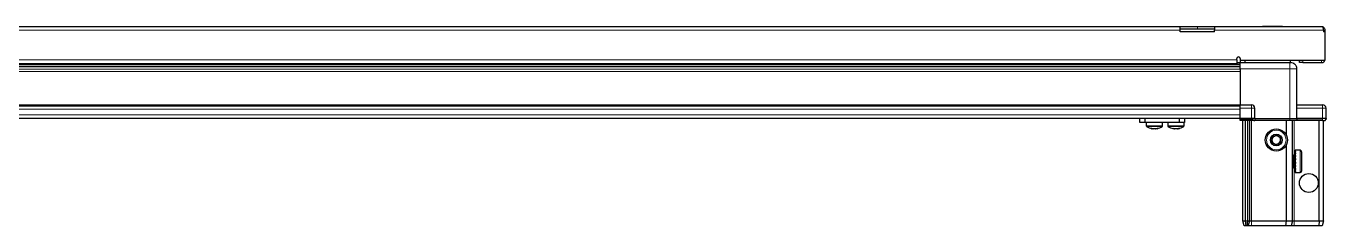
# Model space of a CAD drawing. Header units: millimetres. Extents: x 1132 to 6273, y -599 to 2283.
# Drawn here: x 2154 to 2912, y 498 to 614 of the extents above; entities that cross this region are included whole.
import ezdxf

# ---------------------------------------------------------------- set-up
doc = ezdxf.new("R2010")
doc.units = ezdxf.units.MM

msp = doc.modelspace()

# ---------------------------------------------------------------- linework, layer by layer
at = {"color": 7, "linetype": 'Continuous', "lineweight": 25}
for p, q in [((1397.49, 614.14), (2827.49, 614.14)), ((2827.49, 612.04), (2827.49, 614.14)), ((2827.49, 614.14), (2837.49, 614.14)), ((2837.49, 614.14), (2847.49, 614.14)), ((2847.49, 614.14), (2910.39, 614.14)), ((2847.49, 614.14), (2847.49, 612.04)), ((2875.55, 614.44), (2875.55, 614.14)), ((2875.55, 614.44), (2886.03, 614.44)), ((2886.03, 614.44), (2887.12, 614.44)), ((2887.12, 614.14), (2887.12, 614.44)), ((2837.49, 612.64), (2827.49, 612.64)), ((2827.49, 611.14), (2827.49, 612.04)), ((2847.49, 611.14), (2827.49, 611.14)), ((2847.49, 612.64), (2837.49, 612.64)), ((2847.49, 611.14), (2847.49, 612.04)), ((2910.99, 612.04), (2910.99, 611.14)), ((2910.99, 612.04), (2911.99, 612.04)), ((2911.99, 611.14), (2910.99, 611.14)), ((2911.99, 611.14), (2911.99, 612.04)), ((2911.99, 594.64), (2911.99, 611.14)), ((1388.61, 592.49), (2836.37, 592.49)), ((2124.99, 592.64), (2860.49, 592.64)), ((2830.99, 592.64), (2830.99, 592.49)), ((2831.1, 592.64), (2831.1, 592.49)), ((2831.28, 592.64), (2831.28, 592.49)), ((2831.79, 592.64), (2831.79, 592.49)), ((2832.18, 592.64), (2832.18, 592.49)), ((2833.04, 592.64), (2833.04, 592.49)), ((2833.6, 592.64), (2833.6, 592.49)), ((2834.72, 592.64), (2834.72, 592.49)), ((2835.4, 592.64), (2835.4, 592.49)), ((2836.37, 592.49), (2836.67, 592.49)), ((2836.67, 592.64), (2836.67, 592.49)), ((2836.67, 592.49), (2837.41, 592.49)), ((2836.67, 592.49), (2836.67, 592.49)), ((2836.93, 592.64), (2836.93, 592.49)), ((2837.41, 592.64), (2837.41, 592.49)), ((2837.41, 592.49), (2838.7, 592.49)), ((2838.61, 592.49), (2862.49, 592.49)), ((2838.7, 592.64), (2838.7, 592.49)), ((2838.79, 592.64), (2838.79, 592.49)), ((2839.42, 592.64), (2839.42, 592.49)), ((2840.62, 592.64), (2840.62, 592.49)), ((2841.24, 592.64), (2841.24, 592.49)), ((2842.22, 592.64), (2842.22, 592.49)), ((2842.7, 592.64), (2842.7, 592.49)), ((2843.37, 592.64), (2843.37, 592.49)), ((2843.64, 592.64), (2843.64, 592.49)), ((2843.94, 592.64), (2843.94, 592.49)), ((2843.99, 592.49), (2843.99, 592.64)), ((2843.99, 592.64), (2843.99, 592.49)), ((2860.49, 594.74), (2860.49, 595.49)), ((2860.49, 594.74), (2860.49, 592.64)), ((2862.49, 595.49), (2862.49, 594.64)), ((2862.49, 594.64), (2911.99, 594.64)), ((2862.49, 594.64), (2862.49, 593.14)), ((2862.49, 593.14), (2891.49, 593.14)), ((2865.24, 594.64), (2865.24, 593.14)), ((2891.74, 593.14), (2891.74, 594.64)), ((2896.99, 593.14), (2896.99, 594.64)), ((2898.99, 593.14), (2896.99, 593.14)), ((2898.99, 593.14), (2909.89, 593.14)), ((2862.49, 590.7), (1362.49, 590.7)), ((2862.49, 590.66), (1362.49, 590.66)), ((2862.49, 589.64), (2862.49, 568.64)), ((2895.49, 560.64), (2895.49, 589.64)), ((2862.49, 568.64), (2868.99, 568.64)), ((2862.49, 566.64), (2862.49, 568.64)), ((2895.49, 568.64), (2910.49, 568.64)), ((2122.49, 567.99), (2862.49, 567.99)), ((2862.49, 560.64), (2862.49, 566.64)), ((2870.99, 560.64), (2870.99, 566.64)), ((2912.49, 560.64), (2912.49, 566.64)), ((2122.49, 560.79), (2862.49, 560.79)), ((2803.84, 558.29), (2803.84, 560.79)), ((2806.84, 558.29), (2803.84, 558.29)), ((2806.84, 560.79), (2806.84, 558.29)), ((2827.04, 558.29), (2806.84, 558.29)), ((2807.69, 558.29), (2807.69, 556.38)), ((2817.19, 556.38), (2817.19, 558.29)), ((2817.24, 556.38), (2817.24, 558.29)), ((2820.19, 558.29), (2820.19, 556.38)), ((2827.04, 558.29), (2827.04, 560.79)), ((2830.04, 558.29), (2827.04, 558.29)), ((2829.69, 556.38), (2829.69, 558.29)), ((2830.04, 560.79), (2830.04, 558.29)), ((2862.49, 560.64), (2868.99, 560.64)), ((2862.49, 560.64), (2862.49, 560.3)), ((2862.49, 560.64), (2862.49, 560.64)), ((2868.99, 560.64), (2862.49, 560.64)), ((2862.49, 559.44), (2862.49, 560.3)), ((2862.49, 560.3), (2862.49, 560.3)), ((2862.49, 560.3), (2868.99, 560.3)), ((2870.31, 559.44), (2862.49, 559.44)), ((2863.99, 501.14), (2863.99, 559.44)), ((2865.49, 501.14), (2865.49, 559.44)), ((2866.99, 501.14), (2866.99, 559.44)), ((2867.99, 501.14), (2867.99, 559.44)), ((2870.99, 560.64), (2868.99, 560.64)), ((2870.31, 559.44), (2870.99, 559.44)), ((2870.99, 560.64), (2870.99, 559.44)), ((2870.99, 560.64), (2871.19, 560.64)), ((2871.19, 559.44), (2870.99, 559.44)), ((2871.19, 560.64), (2891.49, 560.64)), ((2891.49, 559.44), (2871.19, 559.44)), ((2889.49, 550.64), (2889.49, 559.44)), ((2891.49, 560.64), (2895.49, 560.64)), ((2895.49, 559.44), (2891.49, 559.44)), ((2892.99, 501.14), (2892.99, 559.44)), ((2895.49, 560.64), (2895.49, 559.44)), ((2895.49, 560.64), (2895.69, 560.64)), ((2895.69, 559.44), (2895.49, 559.44)), ((2895.69, 560.64), (2910.49, 560.64)), ((2910.49, 560.64), (2895.69, 560.64)), ((2910.49, 559.44), (2895.69, 559.44)), ((2908.49, 501.14), (2908.49, 559.44)), ((2912.49, 560.64), (2910.49, 560.64)), ((2910.49, 559.44), (2911.99, 559.44)), ((2910.99, 501.14), (2910.99, 559.44)), ((2911.99, 559.44), (2912.49, 560.3)), ((2912.49, 560.64), (2912.49, 560.3)), ((2889.49, 501.14), (2889.49, 545.64)), ((2893.02, 539.64), (2892.99, 539.64)), ((2893.5, 538.95), (2893.02, 539.64)), ((2893.02, 539.64), (2893.02, 538.6)), ((2893.02, 538.6), (2893.02, 531.64)), ((2893.99, 539.64), (2893.5, 538.95)), ((2893.5, 538.95), (2893.5, 538.08)), ((2893.99, 539.64), (2893.99, 538.6)), ((2893.99, 538.6), (2893.99, 531.64)), ((2894.49, 540.04), (2894.39, 540.04)), ((2894.39, 540.04), (2894.39, 531.24)), ((2897.39, 542.14), (2894.49, 542.14)), ((2894.49, 542.14), (2894.49, 542.13)), ((2894.99, 542.13), (2894.49, 542.13)), ((2894.49, 542.13), (2894.49, 542.05)), ((2894.49, 542.05), (2894.49, 541.7)), ((2894.99, 542.05), (2894.49, 542.05)), ((2894.99, 541.7), (2894.49, 541.7)), ((2894.49, 541.7), (2894.49, 541.4)), ((2894.49, 541.4), (2894.49, 540.68)), ((2894.99, 541.4), (2894.49, 541.4)), ((2894.99, 540.68), (2894.49, 540.68)), ((2894.49, 540.68), (2894.49, 540.19)), ((2894.49, 540.19), (2894.49, 539.17)), ((2894.99, 540.19), (2894.49, 540.19)), ((2894.99, 539.17), (2894.49, 539.17)), ((2894.49, 539.17), (2894.49, 538.53)), ((2894.49, 538.53), (2894.49, 537.31)), ((2894.99, 538.53), (2894.49, 538.53)), ((2894.99, 542.05), (2894.99, 542.13)), ((2894.99, 541.4), (2894.99, 541.7)), ((2894.99, 540.19), (2894.99, 540.68)), ((2894.99, 538.53), (2894.99, 539.17)), ((2898.19, 541.34), (2898.19, 539.85)), ((2898.19, 539.85), (2898.19, 529.94)), ((2892.99, 531.64), (2893.02, 531.64)), ((2893.02, 531.64), (2893.5, 532.33)), ((2893.5, 538.08), (2893.5, 532.33)), ((2893.5, 532.33), (2893.99, 531.64)), ((2894.39, 531.24), (2894.49, 531.24)), ((2894.99, 537.31), (2894.49, 537.31)), ((2894.49, 537.31), (2894.49, 536.77)), ((2894.99, 536.77), (2894.49, 536.77)), ((2894.49, 536.59), (2894.49, 535.29)), ((2894.99, 536.59), (2894.49, 536.59)), ((2894.99, 535.29), (2894.49, 535.29)), ((2894.99, 534.91), (2894.49, 534.91)), ((2894.49, 534.91), (2894.49, 534.56)), ((2894.99, 534.56), (2894.49, 534.56)), ((2894.49, 534.56), (2894.49, 533.3)), ((2894.99, 533.3), (2894.49, 533.3)), ((2894.49, 533.3), (2894.49, 532.63)), ((2894.49, 532.63), (2894.49, 531.54)), ((2894.99, 532.63), (2894.49, 532.63)), ((2894.99, 531.54), (2894.49, 531.54)), ((2894.49, 531.54), (2894.49, 531)), ((2894.49, 531), (2894.49, 530.18)), ((2894.99, 531), (2894.49, 531)), ((2894.99, 536.59), (2894.99, 537.31)), ((2894.99, 534.56), (2894.99, 535.29)), ((2894.99, 532.63), (2894.99, 533.3)), ((2894.99, 531), (2894.99, 531.54)), ((2894.99, 530.18), (2894.49, 530.18)), ((2894.49, 530.18), (2894.49, 529.82)), ((2894.49, 529.82), (2894.49, 529.36)), ((2894.99, 529.82), (2894.49, 529.82)), ((2894.99, 529.36), (2894.49, 529.36)), ((2894.49, 529.36), (2894.49, 529.21)), ((2894.49, 529.21), (2894.49, 529.14)), ((2894.99, 529.21), (2894.49, 529.21)), ((2894.49, 529.14), (2897.39, 529.14)), ((2894.99, 529.82), (2894.99, 530.18)), ((2894.99, 529.21), (2894.99, 529.36)), ((2863.99, 501.14), (2865.49, 501.14)), ((2864.79, 498.14), (2863.99, 501.14)), ((2865.49, 501.14), (2866.99, 501.14)), ((2865.94, 498.14), (2865.49, 501.14)), ((2866.44, 498.14), (2866.99, 501.14)), ((2866.99, 501.14), (2867.99, 501.14)), ((2867.18, 498.14), (2867.99, 501.14)), ((2867.99, 501.14), (2868.99, 501.14)), ((2868.99, 501.14), (2889.49, 501.14)), ((2889.16, 498.14), (2889.49, 501.14)), ((2889.49, 501.14), (2892.99, 501.14)), ((2892.99, 501.14), (2892.18, 498.14)), ((2892.99, 501.14), (2893.99, 501.14)), ((2893.99, 501.14), (2908.49, 501.14)), ((2908.49, 501.14), (2908.33, 498.14)), ((2908.49, 501.14), (2910.99, 501.14)), ((2910.99, 501.14), (2910.18, 498.14)), ((2865.94, 498.14), (2864.79, 498.14)), ((2866.44, 498.14), (2865.94, 498.14)), ((2867.18, 498.14), (2866.44, 498.14)), ((2868.99, 498.14), (2867.18, 498.14)), ((2889.16, 498.14), (2868.99, 498.14)), ((2892.18, 498.14), (2889.16, 498.14)), ((2893.99, 498.14), (2892.18, 498.14)), ((2908.33, 498.14), (2893.99, 498.14)), ((2910.18, 498.14), (2908.33, 498.14))]:
    msp.add_line(p, q, dxfattribs=at)
at = {"color": 8, "linetype": 'Continuous', "lineweight": 18}
for p, q in [((2837.49, 614.14), (2837.49, 612.64)), ((2827.49, 612.04), (1397.49, 612.04)), ((2910.99, 612.04), (2847.49, 612.04)), ((2862.49, 591.9), (1362.49, 591.9)), ((2124.99, 594.74), (2860.49, 594.74)), ((2860.49, 593.14), (2862.49, 593.14)), ((2898.99, 594.64), (2898.99, 593.14)), ((2909.89, 594.64), (2909.89, 593.14)), ((1362.49, 589.45), (2862.49, 589.45)), ((2862.49, 588.04), (1362.49, 588.04)), ((2891.49, 589.64), (2862.49, 589.64)), ((2891.49, 560.64), (2891.49, 589.64)), ((2122.49, 568.64), (2862.49, 568.64)), ((2868.99, 566.64), (2868.99, 568.64)), ((2910.49, 568.64), (2910.49, 566.64)), ((2122.49, 565.99), (2862.49, 565.99)), ((2122.49, 562.79), (2862.49, 562.79)), ((2868.99, 566.64), (2862.49, 566.64)), ((2868.99, 560.64), (2868.99, 566.64)), ((2870.99, 566.64), (2868.99, 566.64)), ((2910.49, 566.64), (2895.49, 566.64)), ((2910.49, 560.64), (2910.49, 566.64)), ((2912.49, 566.64), (2910.49, 566.64)), ((2809.9, 556.38), (2807.69, 556.38)), ((2810, 556.01), (2807.88, 556.01)), ((2817.19, 556.38), (2809.9, 556.38)), ((2816.99, 556.01), (2810, 556.01)), ((2817.04, 556.01), (2816.99, 556.01)), ((2817.24, 556.38), (2817.19, 556.38)), ((2827.69, 556.38), (2820.19, 556.38)), ((2827.58, 556.01), (2820.38, 556.01)), ((2829.49, 556.01), (2827.58, 556.01)), ((2829.69, 556.38), (2827.69, 556.38)), ((2862.49, 560.64), (2862.49, 560.3)), ((2868.99, 560.64), (2868.99, 560.3)), ((2868.99, 501.14), (2868.99, 559.44)), ((2871.19, 560.64), (2871.19, 559.44)), ((2891.49, 560.64), (2891.49, 559.44)), ((2893.99, 539.64), (2893.99, 559.44)), ((2895.69, 560.64), (2895.69, 559.44)), ((2910.49, 560.64), (2910.49, 559.44)), ((2897.39, 542.14), (2897.39, 540.44)), ((2897.39, 540.44), (2897.39, 529.14)), ((2893.99, 501.14), (2893.99, 531.64)), ((2868.99, 498.14), (2868.99, 501.14)), ((2893.99, 501.14), (2893.99, 498.14))]:
    msp.add_line(p, q, dxfattribs=at)
at = {"color": 7, "linetype": 'Continuous', "lineweight": 25}
for centre, radius in [((2883.49, 548.14), 6.5), ((2883.49, 548.14), 3.46), ((2902.49, 523.14), 5.5)]:
    msp.add_circle(centre, radius, dxfattribs=at)
at = {"color": 8, "linetype": 'Continuous', "lineweight": 18}
msp.add_circle((2883.49, 548.14), 5.7, dxfattribs=at)
at = {"color": 7, "linetype": 'Continuous', "lineweight": 25}
for centre, radius, start, end in [((2861.49, 595.49), 1, 0, 180), ((2909.89, 595.24), 2.1, 270, 343.39845), ((2868.99, 566.64), 2, 0, 90), ((2910.49, 566.64), 2, 0, 90), ((2808.14, 556.38), 0.45, 180, 235.28209), ((2812.44, 562.59), 8, 235.28209, 259.05401), ((2812.44, 562.59), 8, 280.84597, 304.71791), ((2812.49, 562.59), 8, 280.92113, 304.71791), ((2816.74, 556.38), 0.45, 304.71791, 0), ((2816.79, 556.38), 0.45, 304.71791, 0), ((2820.64, 556.38), 0.45, 180, 235.28209), ((2824.94, 562.59), 8, 235.28209, 258.92302), ((2824.94, 562.59), 8, 280.93918, 304.71791), ((2829.24, 556.38), 0.45, 304.71791, 0), ((2883.49, 548.14), 2.5, 118.29497, 178.29497), ((2883.49, 548.14), 2.5, 178.29497, 238.29497), ((2883.49, 548.14), 2.5, 238.29497, 298.29497), ((2883.49, 548.14), 2.5, 58.29497, 118.29497), ((2883.49, 548.14), 2.5, 298.29497, 358.29497), ((2883.49, 548.14), 2.5, 358.29497, 58.29497), ((2893.99, 540.04), 0.4, 270, 360), ((2897.39, 541.34), 0.8, 360, 90), ((2893.99, 531.24), 0.4, 0, 90), ((2897.39, 529.94), 0.8, 270, 0)]:
    msp.add_arc(centre, radius, start, end, dxfattribs=at)
msp.add_ellipse((2868.99, 556.84), major_axis=(0, 3.46), ratio=0.57735, start_param=5.560451, end_param=6.283185, dxfattribs=at)
for points, knots in [([(2910.39, 614.14), (2910.43, 614.11), (2910.52, 614.06), (2910.66, 613.67), (2910.79, 613.11), (2910.9, 612.53), (2910.97, 612.16), (2910.99, 612.04)], [0, 0, 0, 0, 0.230255, 0.448522, 0.666786, 0.88505, 1, 1, 1, 1]), ([(2911.99, 612.04), (2911.96, 612.29), (2911.91, 612.79), (2911.52, 613.42), (2911, 613.88), (2910.58, 614), (2910.4, 614.06)], [0, 0, 0, 0, 0.273243, 0.53226, 0.791273, 1, 1, 1, 1]), ([(2862.49, 589.64), (2862.49, 590.03), (2862.49, 590.82), (2862.49, 591.87), (2862.49, 592.66), (2862.49, 593.08), (2862.49, 593.12), (2862.49, 593.14)], [0, 0, 0, 0, 0.214694, 0.429388, 0.644082, 0.858775, 1, 1, 1, 1]), ([(2891.49, 593.14), (2891.55, 593.14), (2891.69, 593.14), (2891.85, 593.14), (2891.97, 593.14), (2891.98, 593.14), (2891.99, 593.14)], [0, 0, 0, 0, 0.249394, 0.500333, 0.750167, 1, 1, 1, 1]), ([(2895.49, 589.64), (2895.44, 590.08), (2895.37, 590.76), (2894.93, 591.57), (2894.48, 592.13), (2893.92, 592.58), (2893.11, 593.02), (2892.43, 593.09), (2891.99, 593.14)], [0, 0, 0, 0, 0.239457, 0.368361, 0.5, 0.631639, 0.760543, 1, 1, 1, 1]), ([(2810.92, 554.73), (2810.91, 554.74), (2810.88, 554.74), (2810.67, 554.8), (2810.51, 554.87), (2810.45, 554.9), (2810.44, 554.91), (2810.44, 554.91), (2810.45, 554.91), (2810.47, 554.91), (2810.52, 554.9), (2810.74, 554.85), (2811.07, 554.78), (2811.45, 554.73), (2811.73, 554.73), (2811.99, 554.76), (2812.13, 554.83), (2812.26, 554.89), (2812.31, 554.91), (2812.33, 554.91), (2812.35, 554.91), (2812.38, 554.91), (2812.42, 554.9), (2812.54, 554.86), (2812.7, 554.78), (2812.95, 554.73), (2813.31, 554.73), (2813.68, 554.77), (2814.01, 554.84), (2814.24, 554.89), (2814.32, 554.91), (2814.34, 554.91), (2814.35, 554.91), (2814.35, 554.91), (2814.33, 554.89), (2814.17, 554.81), (2813.93, 554.73), (2813.94, 554.73), (2813.95, 554.73)], [0, 0, 0, 0, 0.0245191, 0.1059739, 0.1338421, 0.1478185, 0.1535531, 0.1564027, 0.1592796, 0.1617801, 0.1664773, 0.1816483, 0.2541107, 0.3009981, 0.3355791, 0.3791917, 0.4620214, 0.4826759, 0.486455, 0.4902707, 0.4928167, 0.4953568, 0.4997844, 0.513427, 0.5769545, 0.6409725, 0.679017, 0.7313711, 0.7890832, 0.8180386, 0.8216661, 0.824546, 0.8274502, 0.8308045, 0.8371581, 0.8638539, 0.9698659, 1, 1, 1, 1]), ([(2823.41, 554.74), (2823.42, 554.73), (2823.47, 554.72), (2823.42, 554.75), (2823.3, 554.79), (2823.19, 554.85), (2823.14, 554.87), (2823.11, 554.89), (2823.09, 554.9), (2823.09, 554.91), (2823.1, 554.91), (2823.1, 554.91), (2823.11, 554.91)], [0, 0, 0, 0, 0.117513, 0.319182, 0.655587, 0.780657, 0.858887, 0.909792, 0.960055, 0.979586, 0.994792, 1, 1, 1, 1]), ([(2823.11, 554.91), (2823.11, 554.91), (2823.12, 554.91), (2823.16, 554.9), (2823.32, 554.87), (2823.61, 554.8), (2823.96, 554.75), (2824.29, 554.72), (2824.62, 554.74), (2824.83, 554.8), (2824.99, 554.87), (2825.07, 554.9), (2825.11, 554.91), (2825.14, 554.91), (2825.16, 554.91), (2825.18, 554.91), (2825.22, 554.9), (2825.33, 554.85), (2825.44, 554.78), (2825.64, 554.73), (2825.89, 554.73), (2826.28, 554.76), (2826.63, 554.83), (2826.9, 554.89), (2826.96, 554.91), (2826.98, 554.91), (2826.99, 554.91), (2826.99, 554.91), (2826.98, 554.9), (2826.88, 554.86), (2826.66, 554.78), (2826.45, 554.73), (2826.44, 554.73), (2826.44, 554.73)], [0, 0, 0, 0, 0.003351, 0.008063, 0.021119, 0.079476, 0.149012, 0.192992, 0.237333, 0.333888, 0.366922, 0.38349, 0.390287, 0.393665, 0.397075, 0.40004, 0.405607, 0.423591, 0.509487, 0.565066, 0.606058, 0.657756, 0.755941, 0.780424, 0.784904, 0.789427, 0.792445, 0.795456, 0.800704, 0.816876, 0.89218, 0.968066, 1, 1, 1, 1]), ([(2880.95, 546.77), (2880.96, 547.28), (2880.99, 548.25), (2881.02, 549.21), (2881.03, 549.65)], [0, 0, 0, 0, 0.534686, 1, 1, 1, 1]), ([(2883.4, 545.25), (2883.11, 545.43), (2882.41, 545.87), (2881.56, 546.39), (2881.05, 546.7), (2880.95, 546.77)], [0, 0, 0, 0, 0.3629006, 0.8668753, 1, 1, 1, 1]), ([(2881.03, 549.65), (2881.49, 549.9), (2882.34, 550.36), (2883.18, 550.81), (2883.57, 551.02)], [0, 0, 0, 0, 0.534686, 1, 1, 1, 1]), ([(2885.94, 546.62), (2885.49, 546.38), (2884.64, 545.92), (2883.8, 545.46), (2883.4, 545.25)], [0, 0, 0, 0, 0.534686, 1, 1, 1, 1]), ([(2883.57, 551.02), (2883.68, 550.96), (2884.19, 550.64), (2885.04, 550.12), (2885.74, 549.69), (2886.03, 549.51)], [0, 0, 0, 0, 0.133125, 0.637099, 1, 1, 1, 1]), ([(2886.03, 549.51), (2886.01, 548.99), (2885.99, 548.03), (2885.96, 547.07), (2885.94, 546.62)], [0, 0, 0, 0, 0.534686, 1, 1, 1, 1])]:
    msp.add_open_spline(points, degree=3, knots=knots, dxfattribs=at)
at = {"color": 8, "linetype": 'Continuous', "lineweight": 18}
msp.add_open_spline([(2891.49, 589.64), (2891.49, 590.08), (2891.49, 590.76), (2891.49, 591.57), (2891.49, 592.13), (2891.49, 592.58), (2891.49, 593.02), (2891.49, 593.09), (2891.49, 593.14)], degree=3, knots=[0, 0, 0, 0, 0.239457, 0.368361, 0.5, 0.631639, 0.760543, 1, 1, 1, 1], dxfattribs=at)
msp.add_open_spline([(2895.49, 589.64), (2895.43, 589.64), (2895.31, 589.64), (2894.38, 589.64), (2893.06, 589.64), (2892.01, 589.64), (2891.49, 589.64)], degree=3, dxfattribs=at)

doc.saveas('drawing.dxf')
